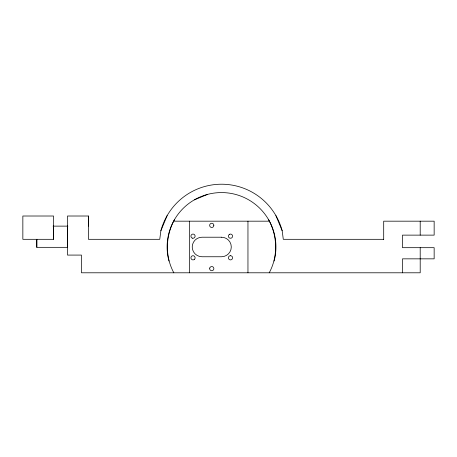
<?xml version="1.0" encoding="UTF-8"?>
<svg xmlns="http://www.w3.org/2000/svg" width="457" height="457" viewBox="0 0 457 457"><rect width="100%" height="100%" fill="white"/><g stroke="black" fill="none" stroke-linecap="round" stroke-linejoin="round"><path stroke-width="0.69" d="M36.8 247.334L36.8 239.314L36.8 247.334L67.493 247.334L67.493 226.129M53.543 239.314L53.543 216.012L22.85 216.012L22.85 239.314L53.543 239.314L53.543 226.129M88.424 226.129L88.424 216.012L67.493 216.012L67.493 255.08L81.449 255.08L81.449 272.795L420.2 272.795L420.2 247.683M189.512 272.795L189.512 221.177M247.957 272.795L247.957 221.177M167.153 215.595L160.881 230.734L159.75 239.314L88.424 239.314L88.424 216.012M269.224 272.795C278.159 256.406 277.576 236.046 268.647 219.777M174.403 219.777C165.468 236.046 164.891 256.406 173.826 272.795M194.316 199.863L207.444 194.431M173.826 221.177L269.224 221.177M53.063 226.129L67.916 226.129M383.697 239.314L283.294 239.314L282.169 230.739L275.897 215.595M420.2 221.177L420.2 235.127M402.48 272.795L402.48 258.845L434.15 258.845L434.15 247.683L402.48 247.683L402.48 235.127L434.15 235.127L434.15 221.177L383.697 221.177L383.697 239.559M168.964 261.067A54.412 54.412 0 0 1 221.525 192.574A54.412 54.412 0 0 1 274.08 261.067M160.881 230.739A62.786 62.786 0 0 1 282.169 230.739M213.847 225.278L213.293 226.781A2.091 2.091 0 0 1 211.837 227.455L211.294 227.403A2.091 2.091 0 0 1 209.757 225.981L209.666 225.444A2.091 2.091 0 0 1 211.677 223.267L212.219 223.319A2.091 2.091 0 0 1 213.847 225.278M209.734 268.07L209.666 268.613A2.091 2.091 0 0 0 211.757 270.704A2.091 2.091 0 0 0 213.853 268.613L213.779 268.07A2.091 2.091 0 0 0 209.734 268.07M194.511 259.279L194.076 259.61A2.091 2.091 0 0 1 191.215 258.845A2.091 2.091 0 0 1 191.986 255.989L192.488 255.777A2.091 2.091 0 0 1 194.511 259.279M229.437 234.361L229.008 234.692A2.091 2.091 0 0 0 231.025 238.194L231.533 237.988A2.091 2.091 0 0 0 232.299 235.127A2.091 2.091 0 0 0 229.437 234.361M230.568 255.709L230.025 255.76A2.091 2.091 0 0 0 228.951 259.222L229.368 259.57A2.091 2.091 0 0 0 232.259 258.913A2.091 2.091 0 0 0 231.602 256.029L230.568 255.709M221.525 237.217L201.994 237.217A9.768 9.768 0 0 0 192.226 246.986A9.768 9.768 0 0 0 201.994 256.754L221.525 256.754A9.768 9.768 0 0 0 231.288 246.986A9.768 9.768 0 0 0 221.525 237.217M192.488 238.194L191.986 237.988A2.091 2.091 0 0 1 191.215 235.127A2.091 2.091 0 0 1 194.076 234.361L194.511 234.692A2.091 2.091 0 0 1 192.488 238.194"/></g></svg>
